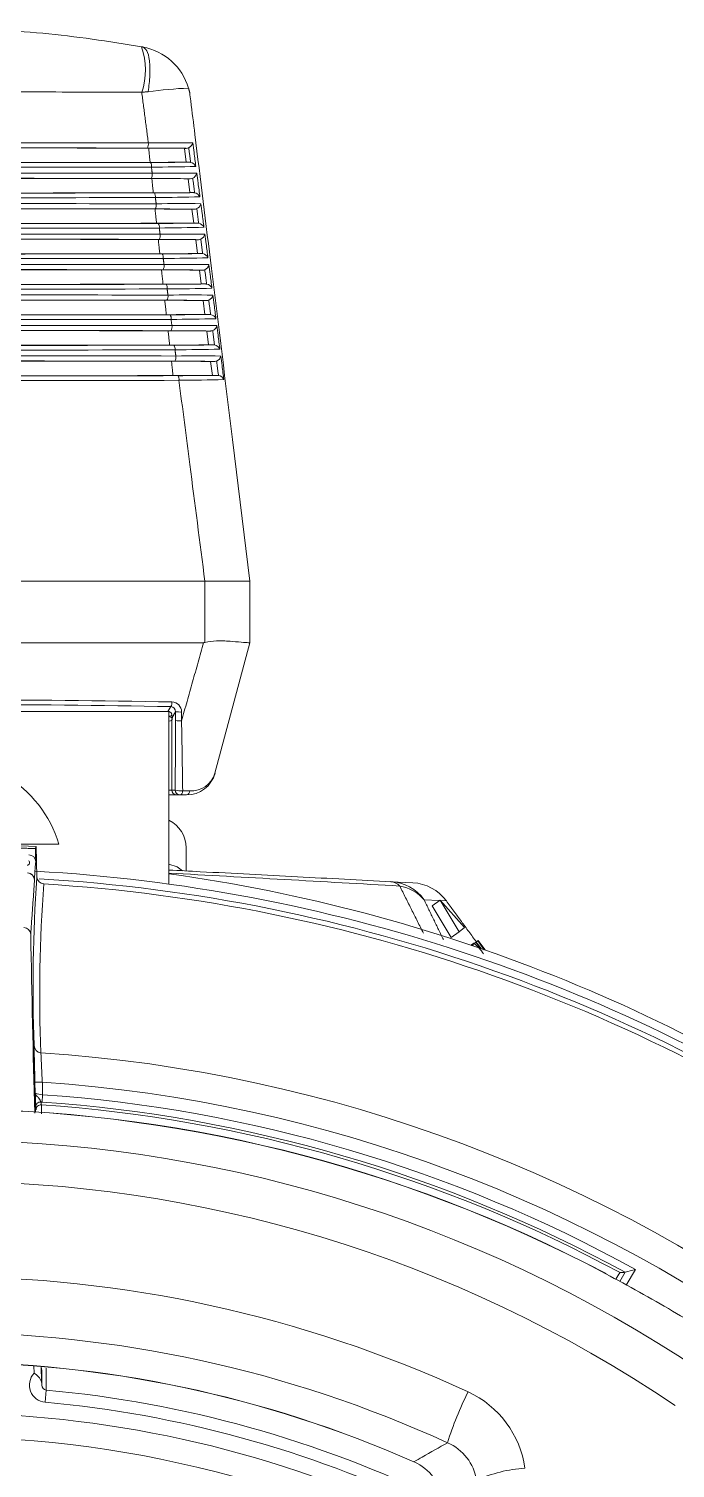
# Model space of a CAD drawing. Extents: x 8 to 113, y 2 to 87.
# Drawn here: x 107.147 to 108.464, y 38.972 to 41.903 of the extents above; entities that cross this region are included whole.
import ezdxf

# ---------------------------------------------------------------- set-up
doc = ezdxf.new("R2010")
doc.units = 0
doc.header["$MEASUREMENT"] = 0
doc.layers.add('OBJECT', color=7, linetype='CONTINUOUS')

msp = doc.modelspace()

# ---------------------------------------------------------------- linework, layer by layer
at = {"layer": 'OBJECT', "linetype": 'Continuous', "lineweight": 15}
for p, q in [((107.4677, 41.6598), (107.4644, 41.6598)), ((107.4644, 41.6598), (107.4679, 41.6316)), ((107.4679, 41.6316), (107.4743, 41.6316)), ((107.4761, 41.5978), (107.4721, 41.5978)), ((107.4721, 41.5978), (107.4755, 41.5696)), ((107.4755, 41.5696), (107.4827, 41.5696)), ((107.4845, 41.5358), (107.4797, 41.5358)), ((107.4797, 41.5358), (107.4831, 41.5076)), ((107.4831, 41.5076), (107.491, 41.5076)), ((107.4929, 41.4738), (107.4873, 41.4738)), ((107.4873, 41.4738), (107.4907, 41.4456)), ((107.4907, 41.4456), (107.4994, 41.4456)), ((107.5012, 41.4118), (107.4949, 41.4118)), ((107.4949, 41.4118), (107.4984, 41.3836)), ((107.4984, 41.3836), (107.5076, 41.3836)), ((107.5095, 41.3498), (107.5025, 41.3498)), ((107.5025, 41.3498), (107.506, 41.3216)), ((107.506, 41.3216), (107.5159, 41.3216)), ((107.5177, 41.2878), (107.5101, 41.2878)), ((107.5101, 41.2878), (107.5136, 41.2596)), ((107.5136, 41.2596), (107.5241, 41.2596)), ((107.5259, 41.2258), (107.5177, 41.2258)), ((107.5177, 41.2258), (107.5212, 41.1976)), ((107.5212, 41.1976), (107.5322, 41.1976)), ((107.5623, 41.0669), (107.5977, 40.7782)), ((107.506, 40.7782), (107.1161, 40.7782)), ((107.5061, 40.6537), (107.5061, 40.7782)), ((107.5977, 40.7782), (107.5977, 40.6532)), ((107.5977, 40.7782), (107.5977, 40.7782)), ((107.5034, 40.6532), (107.043, 40.6532)), ((107.5977, 40.6532), (107.5265, 40.3877)), ((107.5977, 40.6532), (107.5977, 40.6532)), ((106.5169, 40.5133), (107.4285, 40.5133)), ((106.5169, 40.5133), (107.4285, 40.5133)), ((107.4285, 40.5133), (107.4285, 40.5133)), ((107.4307, 40.5133), (107.4308, 40.5133)), ((107.4308, 40.5133), (107.4367, 40.5232)), ((107.4327, 40.513), (107.4327, 40.1617)), ((107.4381, 40.5078), (107.4383, 40.5082)), ((107.4463, 40.5127), (107.4393, 40.5008)), ((107.4392, 40.4965), (107.4384, 40.4952)), ((107.4384, 40.4952), (107.4384, 40.3532)), ((107.4393, 40.5008), (107.4393, 40.4984)), ((107.4327, 40.3532), (107.4384, 40.3532)), ((107.4484, 40.3432), (107.4328, 40.3432)), ((107.4384, 40.3532), (107.4455, 40.3532)), ((107.4555, 40.3432), (107.4484, 40.3432)), ((107.0754, 40.2432), (107.2087, 40.2432)), ((107.1624, 40.238), (107.164, 40.1765)), ((107.4677, 40.1885), (107.4677, 40.2357)), ((107.8849, 40.1666), (107.9292, 40.1643)), ((107.9834, 40.1282), (107.9524, 40.1298)), ((107.9688, 40.1174), (107.9849, 40.1292)), ((108.035, 40.073), (107.9849, 40.1292)), ((107.9849, 40.1292), (108.0235, 40.0646)), ((107.9977, 40.1274), (107.9859, 40.128)), ((107.9688, 40.1174), (108.0075, 40.0528)), ((108.0235, 40.0646), (108.035, 40.073)), ((108.0075, 40.0528), (108.0235, 40.0646)), ((108.0477, 40.0374), (108.0534, 40.0416)), ((108.0492, 40.0369), (108.05, 40.0375)), ((108.05, 40.0375), (108.0508, 40.0381)), ((108.0508, 40.0363), (108.05, 40.0375)), ((108.0508, 40.0381), (108.0525, 40.0358)), ((108.0547, 40.0409), (108.0577, 40.0432)), ((108.0577, 40.0432), (108.0585, 40.0437)), ((108.0668, 40.0309), (108.0577, 40.0432)), ((108.0585, 40.0437), (108.0617, 40.046)), ((108.0585, 40.0437), (108.0684, 40.0303)), ((108.0617, 40.046), (108.0624, 40.0466)), ((108.0748, 40.0281), (108.0617, 40.046)), ((108.0624, 40.0466), (108.0765, 40.0275)), ((107.1749, 39.7585), (107.1599, 39.7581)), ((107.1605, 39.7357), (107.1599, 39.7581)), ((107.1749, 39.7585), (107.1755, 39.7329)), ((107.1755, 39.7329), (107.1745, 39.7179)), ((108.3511, 39.3524), (108.362, 39.3714)), ((108.3827, 39.3772), (108.3641, 39.3451)), ((107.158, 39.1658), (107.1576, 39.1808)), ((107.1727, 39.1795), (107.1735, 39.1485)), ((107.1735, 39.1471), (107.1735, 39.1484)), ((107.1806, 39.1067), (107.1828, 39.1314))]:
    msp.add_line(p, q, dxfattribs=at)
at = {"layer": 'OBJECT', "linetype": 'Continuous', "lineweight": 15, "flags": 128}
for points in [[(107.4285, 40.5133), (107.4291, 40.5133), (107.4307, 40.5133)], [(107.4608, 40.3518), (107.4606, 40.3501), (107.4602, 40.3484), (107.4597, 40.347), (107.459, 40.3457), (107.4582, 40.3446), (107.4574, 40.3439), (107.4565, 40.3434), (107.4555, 40.3432)], [(107.0977, 40.2409), (107.115, 40.2403), (107.1624, 40.238)], [(107.4606, 40.1889), (107.4494, 40.1966), (107.4327, 40.2025)]]:
    msp.add_lwpolyline(points, dxfattribs=at)
at = {"layer": 'OBJECT', "linetype": 'Continuous', "lineweight": 15}
for centre, radius, start, end in [((107.2417, 41.8196), 0.1432, 341.3589, 19.1583), ((107.3577, 41.7481), 0.12, 16.618, 79.5863), ((107.5145, 40.8358), 0.9476, 92.532, 97.519), ((106.9727, -208.8666), 250.5379, 89.904408, 90.095592), ((106.9727, -207.1094), 248.7701, 89.904165, 90.095835), ((107.3749, 41.6683), 0.016, 330.2638, 9.3232), ((107.3886, 35.7901), 5.8703, 89.22848, 89.99845), ((107.4403, 37.8497), 3.8215, 89.3878, 90.7439), ((107.3871, 34.1689), 7.4913, 89.40817, 89.96657), ((107.4677, 41.6716), 0.0118, 269.7969, 296.3053), ((107.4666, 41.6746), 0.0149, 294.9823, 346.0614), ((106.9727, 292.1343), 250.5131, 269.90294, 270.09706), ((106.9727, 290.3893), 248.7586, 269.902698, 270.097302), ((107.384, 50.1609), 8.5297, 270.0703, 270.56379), ((107.3977, 47.0114), 5.3803, 269.9729, 270.8155), ((107.3833, 41.6237), 0.014, 351.2292, 31.693), ((107.324, 49.5279), 7.9067, 270.52925, 271.18523), ((107.4733, 41.6157), 0.016, 26.8401, 76.9204), ((106.9727, -209.1873), 250.7966, 89.902676, 90.097324), ((106.9727, -207.4437), 249.0425, 89.902434, 90.097566), ((107.3831, 41.6063), 0.0158, 329.7885, 9.4456), ((107.3974, 35.9335), 5.6649, 89.2034, 90.0061), ((107.3942, 34.3235), 7.2748, 89.38677, 89.971), ((107.4477, 37.9009), 3.7084, 89.3556, 90.7575), ((107.4762, 41.6095), 0.0116, 269.8253, 295.5834), ((107.4752, 41.6123), 0.0146, 294.253, 346.8796), ((106.9727, 290.5982), 249.0295, 269.900967, 270.099033), ((107.3912, 49.853), 8.2839, 270.06754, 270.58352), ((107.406, 46.8194), 5.2504, 269.9689, 270.8371), ((107.3915, 41.5617), 0.0138, 351.1271, 32.1828), ((107.3363, 49.1213), 7.562, 270.52095, 271.20873), ((107.4818, 41.5541), 0.0156, 26.0296, 77.746), ((106.9727, -209.5055), 251.0528, 89.900947, 90.099053), ((106.9727, 292.3288), 250.7696, 269.901208, 270.098792), ((106.9727, -207.7764), 249.3132, 89.900706, 90.099294), ((107.4032, 34.7855), 6.7508, 89.351, 89.98992), ((107.3914, 41.5443), 0.0156, 329.317, 9.5657), ((107.4061, 36.0719), 5.4645, 89.1777, 90.0143), ((107.4552, 37.9494), 3.5979, 89.3228, 90.7717), ((107.4846, 41.5474), 0.0115, 269.85, 294.8577), ((107.4837, 41.5501), 0.0143, 293.5015, 347.7202), ((106.9727, 290.586), 249.0794, 269.899151, 270.100849), ((107.3984, 49.5484), 8.0412, 270.0644, 270.60354), ((107.4143, 46.6301), 5.1231, 269.9647, 270.8587), ((107.3996, 41.4997), 0.0136, 351.0274, 32.6685), ((107.4903, 41.4924), 0.0152, 25.2186, 78.5729), ((106.9727, -209.8211), 251.3064, 89.89922, 90.10078), ((106.9727, 292.5208), 251.0236, 269.899478, 270.100522), ((106.9727, -207.8866), 249.3614, 89.898893, 90.101107), ((107.4105, 34.9219), 6.5524, 89.32841, 89.99574), ((107.3996, 41.4824), 0.0154, 328.8492, 9.6836), ((107.4149, 36.2054), 5.269, 89.1514, 90.0231), ((107.3485, 48.7268), 7.2295, 270.512, 271.23304), ((107.4626, 37.9952), 3.4901, 89.2896, 90.7865), ((107.4929, 41.4852), 0.0114, 269.8714, 294.1291), ((107.4921, 41.4878), 0.014, 292.7514, 348.5598), ((106.9727, 290.7836), 249.339, 269.897422, 270.102578), ((107.4058, 49.247), 7.8019, 270.06084, 270.62388), ((107.4225, 46.4435), 4.9985, 269.9604, 270.8806), ((107.4078, 41.4377), 0.0135, 350.9302, 33.15), ((107.4987, 41.4308), 0.0149, 24.4076, 79.4006), ((106.9727, -210.1341), 251.5575, 89.897497, 90.102503), ((106.9727, 292.7102), 251.275, 269.897752, 270.102248), ((107.4078, 41.4204), 0.0152, 328.3852, 9.7992), ((107.3605, 48.3441), 6.9088, 270.50234, 271.25821), ((107.4701, 38.0384), 3.3849, 89.2558, 90.8019), ((107.5005, 41.4255), 0.0138, 292.0028, 349.398), ((106.9727, -208.208), 249.6209, 89.897167, 90.102833), ((107.4178, 35.0541), 6.3582, 89.30548, 90.00198), ((107.4236, 36.334), 5.0785, 89.1245, 90.0327), ((107.5012, 41.4231), 0.0113, 269.8899, 293.3983), ((106.9727, -210.4447), 251.8061, 89.895776, 90.104224), ((106.9727, 292.897), 251.5239, 269.896028, 270.103972), ((106.9727, 290.9794), 249.5968, 269.895697, 270.104303), ((107.4132, 48.9491), 7.566, 270.05684, 270.6446), ((107.4308, 46.2594), 4.8764, 269.9559, 270.9026), ((107.416, 41.3756), 0.0133, 350.8355, 33.6273), ((107.416, 41.3584), 0.015, 327.9249, 9.9126), ((107.3725, 47.9728), 6.5996, 270.49193, 271.28428), ((107.4776, 38.079), 3.2823, 89.2215, 90.818), ((107.5071, 41.3691), 0.0145, 23.5971, 80.2285), ((107.5089, 41.3633), 0.0135, 291.256, 350.2345), ((106.9727, -208.5275), 249.8784, 89.895445, 90.104555), ((107.4252, 35.1822), 6.1682, 89.28217, 90.00865), ((107.4323, 36.4577), 4.8928, 89.0968, 90.0429), ((107.5095, 41.361), 0.0112, 269.9059, 292.6661), ((106.9727, -210.7527), 252.0521, 89.894058, 90.105942), ((106.9727, 293.0814), 251.7703, 269.894307, 270.105693), ((106.9727, 291.1733), 249.8527, 269.893974, 270.106026), ((107.4208, 48.6547), 7.3336, 270.0524, 270.66572), ((107.4391, 46.078), 4.757, 269.9512, 270.9247), ((107.4242, 41.3136), 0.0131, 350.7432, 34.1004), ((107.4242, 41.2964), 0.0148, 327.4683, 10.0237), ((107.3843, 47.6128), 6.3015, 270.48072, 271.31132), ((107.4851, 38.1171), 3.1822, 89.1865, 90.8347), ((107.5154, 41.3074), 0.0142, 22.7875, 81.0561), ((107.5172, 41.3011), 0.0133, 290.5112, 351.069), ((106.9727, -208.8452), 250.1341, 89.893725, 90.106275), ((107.4327, 35.3062), 5.9821, 89.25844, 90.01578), ((107.4411, 36.5765), 4.7119, 89.0685, 90.0539), ((106.9727, 293.2632), 252.0142, 269.892588, 270.107412), ((106.9727, 291.3653), 250.1068, 269.892255, 270.107745), ((107.4284, 48.3638), 7.1047, 270.04747, 270.68728), ((107.4474, 45.899), 4.64, 269.9463, 270.9471), ((107.4323, 41.2516), 0.013, 350.6532, 34.5694), ((107.3959, 47.2636), 6.0143, 270.46866, 271.33938), ((107.5236, 41.2457), 0.0139, 21.9794, 81.8829), ((106.9727, -211.0582), 252.2956, 89.892342, 90.107658), ((106.9727, -209.1611), 250.388, 89.892008, 90.107992), ((107.4378, 35.0459), 6.1805, 89.25856, 89.99911), ((107.4324, 41.2344), 0.0146, 327.0153, 10.1327), ((107.4498, 36.6906), 4.5359, 89.0393, 90.0656), ((107.4926, 38.1527), 3.0846, 89.151, 90.8521), ((107.5254, 41.2389), 0.0131, 289.8797, 351.7901), ((106.9727, 293.4425), 252.2555, 269.890872, 270.109128), ((106.9727, 291.5556), 250.3591, 269.890538, 270.109462), ((107.436, 48.0765), 6.8795, 270.04204, 270.70932), ((107.4556, 45.7225), 4.5256, 269.9413, 270.9696), ((107.4405, 41.1896), 0.0128, 350.5657, 35.0343), ((107.4075, 46.925), 5.7377, 270.45569, 271.36851), ((107.5319, 41.184), 0.0136, 21.1732, 82.7084), ((107.5535, 23.0945), 17.6838, 89.85667, 90.15329), ((106.9736, 15.2623), 25.2746, 88.94538, 89.93144), ((106.9753, 15.6493), 24.8781, 88.93724, 89.93439), ((107.4285, 40.286), 0.2273, 89.4342, 90.0007), ((107.4306, 40.5049), 0.00843, 23.2203, 88.5141), ((107.4334, 40.5107), 0.00733, 262.3717, 315.0105), ((107.4235, 40.531), 0.0153, 329.2139, 5.9958), ((107.4362, 40.513), 0.0102, 358.2539, 87.0678), ((107.4149, 40.5004), 0.0244, 1.1045, 17.8722), ((107.4382, 40.5123), 0.0203, 359.6047, 88.3707), ((107.4553, 40.5799), 0.0678, 262.3868, 272.6801), ((107.485, 40.5967), 0.1071, 240.7568, 244.8646), ((107.4326, 40.505), 0.0114, 270.5108, 300.7837), ((107.4484, 40.4953), 0.00992, 156.6523, 180.2694), ((107.4512, 40.497), 0.012, 166.9381, 182.5179), ((107.4041, 40.4982), 0.0352, 357.3441, 0.4692), ((107.4559, 40.4978), 0.0166, 156.9757, 177.7732), ((107.4553, 40.5617), 0.0678, 262.3869, 272.6803), ((84.032, 40.034), 23.4309, 0.77723, 1.12497), ((107.4686, 40.4032), 0.06, 270, 345), ((107.4784, 40.4014), 0.05, 266.065, 344.0578), ((106.9727, 40.1716), 0.2466, 16.8843, 59.1429), ((107.4484, 40.3532), 0.00999, 179.9607, 269.9607), ((107.4558, 40.381), 0.0296, 249.6956, 279.7784), ((107.4555, 40.3532), 0.00999, 179.9607, 269.9607), ((107.4669, 40.3512), 0.00813, 282.1963, 2.4272), ((107.4052, 40.2357), 0.0625, 0, 63.8961), ((107.1467, 40.2066), 0.0149, 1.4637, 87.6761), ((107.1439, 40.205), 0.005, 270, 57.4319), ((107.144, 40.1694), 0.015, 1.5131, 87.0822), ((107.144, 40.1694), 0.015, 33.3649, 87.0843), ((106.9727, 36.8182), 3.375, 56.7599, 86.8016), ((99.3979, -107.3379), 147.7406, 86.699889, 86.882481), ((106.9727, 36.8582), 3.356, 54.3132, 82.1218), ((110.3661, 39.9512), 3.2102, 176.009, 182.1134), ((107.144, 40.1694), 0.015, 1.5077, 33.3604), ((107.1587, 40.1698), 0.000217, 356.2141, 358.0979), ((107.179, 40.1769), 0.015, 181.5001, 266.4858), ((106.9727, 36.8182), 3.36, 54.3364, 86.6557), ((110.0897, 39.9398), 2.9202, 175.6367, 182.3819), ((106.9727, 36.8182), 3.35, 54.4956, 86.4858), ((107.8825, 40.1395), 0.0273, 41.9377, 84.8686), ((107.8802, 40.0777), 0.0891, 35.8145, 86.9472), ((107.8911, 40.0788), 0.0797, 39.738, 81.6076), ((107.9246, 40.0737), 0.0908, 36.3247, 87.0835), ((107.1362, 40.0586), 0.015, 1.5131, 87.1199), ((146.8906, 40.7689), 39.7457, 181.02344, 181.54752), ((108.0055, 39.9789), 0.0789, 30.9588, 52.5908), ((117.2351, 40.0368), 10.0791, 181.15922, 181.58446), ((107.173, 39.8333), 0.0149, 181.6923, 266.4323), ((113.483, 40.0811), 6.3164, 182.38337, 182.92746), ((106.9727, 36.8182), 3.0068, 19.7991, 86.1975), ((106.9727, 36.8182), 2.9472, 20.4368, 86.0663), ((113.0301, 39.8912), 5.8717, 181.51667, 181.78877), ((107.1949, 39.8763), 0.1447, 256.2469, 262.325), ((107.1713, 39.7081), 0.01, 86.0694, 181.4921), ((106.9727, 36.8182), 2.9067, 61.4467, 86.0188), ((106.9727, 36.8182), 2.9217, 61.1451, 86.0188), ((106.9722, 36.8187), 2.8855, 62.0886, 117.9114), ((106.9722, 36.8187), 2.8851, 62.0886, 117.9114), ((107.1722, 39.7024), 0.01, 86.0423, 181.4921), ((106.9727, 36.8182), 2.901, 61.6184, 86.0421), ((105.4608, 39.677), 1.7125, 0.5648, 1.1839), ((106.9722, 36.8665), 2.7739, 56.1237, 123.8763), ((106.9722, 36.8944), 2.6624, 55.9257, 124.0743), ((106.9722, 36.8075), 2.555, 65.2451, 114.7549), ((108.4524, 39.2938), 0.1266, 142.6937, 150.0359), ((110.5707, 31.5262), 8.1502, 105.57243, 105.72322), ((106.9722, 36.7797), 2.4687, 65.3948, 114.6052), ((106.9722, 36.8187), 2.3696, 66.1107, 113.8893), ((106.9722, 36.8187), 2.3693, 66.1107, 113.8893), ((107.184, 39.1418), 0.0353, 137.2452, 264.4737), ((107.1369, 39.1314), 0.0404, 25.0348, 58.4415), ((107.184, 39.1416), 0.0103, 180.3249, 263.507), ((106.9727, 36.8182), 2.3227, 64.0255, 84.81), ((108.6219, 38.832), 0.6508, 152.9786, 162.8135), ((107.958, 38.9444), 0.2017, 7.9672, 65.3569), ((106.9727, 36.8182), 2.2979, 64.5353, 84.81), ((106.9727, 36.8182), 2.2663, 65.0518, 114.9482), ((106.9727, 36.8182), 2.2174, 74.5854, 105.4146), ((107.9605, 38.9326), 0.0999, 8.7783, 66.6324), ((107.8925, 38.895), 0.0985, 6.7995, 66.4525), ((108.1746, 38.6942), 0.2786, 93.4645, 114.4556)]:
    msp.add_arc(centre, radius, start, end, dxfattribs=at)
for centre, major_axis, ratio, start_param, end_param in [((107.165, 39.5235), (-0.0084, 0.3225), 0.002524, 5.285885, 7.280024), ((110.0433, 35.0454), (4.6065, -2.6595), 0.745432, 2.319076, 2.32127)]:
    msp.add_ellipse(centre, major_axis=major_axis, ratio=ratio, start_param=start_param, end_param=end_param, dxfattribs=at)
for points, degree in [([(106.9727, 41.9032), (107.0405, 41.9017), (107.1761, 41.8986), (107.31, 41.8773), (107.377, 41.8666)], 3), ([(107.377, 41.8666), (107.3794, 41.8662)], 1), ([(107.4656, 41.8006), (107.4656, 41.8006)], 1), ([(107.3906, 41.7752), (107.3774, 41.7739)], 1), ([(107.3907, 41.6709), (107.3774, 41.7739)], 1), ([(107.4727, 41.7825), (107.475, 41.7733)], 1), ([(107.3944, 41.6312), (107.3914, 41.6602)], 1), ([(107.4769, 41.6313), (107.473, 41.6611)], 1), ([(107.3987, 41.6089), (107.3971, 41.6216)], 1), ([(107.4743, 41.6316), (107.4769, 41.6313)], 1), ([(107.4009, 41.5692), (107.3979, 41.5983)], 1), ([(107.4851, 41.5693), (107.4812, 41.599)], 1), ([(107.4827, 41.5696), (107.4851, 41.5693)], 1), ([(107.4075, 41.5072), (107.4044, 41.5363)], 1), ([(107.4067, 41.5469), (107.4051, 41.5596)], 1), ([(107.4933, 41.5074), (107.4894, 41.5369)], 1), ([(107.491, 41.5076), (107.4933, 41.5074)], 1), ([(107.4141, 41.4451), (107.411, 41.4743)], 1), ([(107.4147, 41.4849), (107.4131, 41.4975)], 1), ([(107.5014, 41.4454), (107.4976, 41.4748)], 1), ([(107.4994, 41.4456), (107.5014, 41.4454)], 1), ([(107.4227, 41.423), (107.4211, 41.4355)], 1), ([(107.4208, 41.3831), (107.4176, 41.4123)], 1), ([(107.5095, 41.3834), (107.5057, 41.4128)], 1), ([(107.4307, 41.361), (107.4291, 41.3735)], 1), ([(107.5076, 41.3836), (107.5095, 41.3834)], 1), ([(107.4275, 41.3211), (107.4243, 41.3503)], 1), ([(107.5176, 41.3215), (107.5138, 41.3507)], 1), ([(107.4387, 41.299), (107.4371, 41.3115)], 1), ([(107.5159, 41.3216), (107.5176, 41.3215)], 1), ([(107.4343, 41.2591), (107.431, 41.2883)], 1), ([(107.5256, 41.2595), (107.5218, 41.2886)], 1), ([(107.4468, 41.237), (107.4451, 41.2495)], 1), ([(107.5241, 41.2596), (107.5256, 41.2595)], 1), ([(107.4411, 41.1971), (107.4379, 41.2264)], 1), ([(107.5336, 41.1975), (107.5298, 41.2266)], 1), ([(107.5322, 41.1976), (107.5336, 41.1975)], 1), ([(107.5061, 40.7782), (107.506, 40.7782)], 1), ([(107.4584, 40.494), (107.5034, 40.6532)], 1), ([(107.5034, 40.6532), (107.5061, 40.6537)], 1), ([(107.4463, 40.4945), (107.4463, 40.5127)], 1), ([(107.4585, 40.5122), (107.4584, 40.494)], 1), ([(107.4455, 40.3532), (107.4463, 40.4945)], 1), ([(107.4686, 40.3432), (107.4555, 40.3432)], 1), ([(107.4608, 40.3518), (107.475, 40.3515)], 1), ([(107.1608, 40.2339), (107.0921, 40.2364)], 1), ([(107.1608, 40.2339), (107.1624, 40.238)], 1), ([(107.1615, 40.207), (107.1608, 40.2339)], 1), ([(107.159, 40.1698), (107.1512, 40.059)], 1), ([(107.1637, 40.1747), (107.164, 40.1765)], 1), ([(107.951, 40.0617), (107.9028, 40.1577)], 1), ([(107.9524, 40.1298), (107.9917, 40.0486)], 1), ([(107.9977, 40.1274), (108.0589, 40.044)], 1), ([(107.1745, 39.7179), (107.172, 39.7181)], 1), ([(107.1622, 39.7021), (107.1613, 39.7079)], 1), ([(108.362, 39.3714), (108.362, 39.3714)], 1), ([(107.1737, 39.1415), (107.1735, 39.176)], 1), ([(107.1826, 39.1758), (107.1828, 39.1314)], 1)]:
    msp.add_open_spline(points, degree=degree, dxfattribs=at)
for points, knots in [([(107.3794, 41.8662), (107.3824, 41.8644), (107.3885, 41.8608), (107.3936, 41.8397), (107.3947, 41.81), (107.3919, 41.7865), (107.3906, 41.7752)], [0, 0, 0, 0, 0.241561, 0.5, 0.758439, 1, 1, 1, 1]), ([(107.3774, 41.7739), (107.3109, 41.7742), (107.1768, 41.7747), (107.0411, 41.7748), (106.9727, 41.7749)], [0, 0, 0, 0, 0.496376, 1, 1, 1, 1]), ([(107.475, 41.7733), (107.4757, 41.7676), (107.4793, 41.7392), (107.494, 41.6198), (107.5225, 41.39), (107.548, 41.1829), (107.5623, 41.0669)], [0, 0, 0, 0, 0.024148, 0.120739, 0.507103, 1, 1, 1, 1]), ([(107.3914, 41.6602), (107.3137, 41.6604), (107.175, 41.6606), (107.0344, 41.6606), (106.9727, 41.6606)], [0, 0, 0, 0, 0.560761, 1, 1, 1, 1]), ([(107.4811, 41.671), (107.482, 41.6644), (107.4842, 41.6484), (107.4863, 41.6323), (107.4876, 41.6229)], [0, 0, 0, 0, 0.412316, 1, 1, 1, 1]), ([(106.9727, 41.6308), (107.0319, 41.6308), (107.1735, 41.6309), (107.3132, 41.6311), (107.3944, 41.6312)], [0, 0, 0, 0, 0.418548, 1, 1, 1, 1]), ([(107.3979, 41.5983), (107.3035, 41.5984), (107.1625, 41.5986), (107.0199, 41.5986), (106.9727, 41.5986)], [0, 0, 0, 0, 0.669469, 1, 1, 1, 1]), ([(107.4894, 41.609), (107.4903, 41.6024), (107.4925, 41.5864), (107.4946, 41.5703), (107.4958, 41.5609)], [0, 0, 0, 0, 0.412356, 1, 1, 1, 1]), ([(106.9727, 41.5688), (107.0319, 41.5688), (107.1756, 41.5688), (107.3175, 41.569), (107.4009, 41.5692)], [0, 0, 0, 0, 0.411755, 1, 1, 1, 1]), ([(107.4044, 41.5363), (107.3104, 41.5364), (107.1673, 41.5366), (107.0224, 41.5367), (106.9727, 41.5367)], [0, 0, 0, 0, 0.657056, 1, 1, 1, 1]), ([(107.4977, 41.547), (107.4986, 41.5404), (107.5007, 41.5244), (107.5028, 41.5083), (107.5041, 41.4989)], [0, 0, 0, 0, 0.412394, 1, 1, 1, 1]), ([(106.9727, 41.5068), (107.0319, 41.5068), (107.1778, 41.5068), (107.3218, 41.507), (107.4075, 41.5072)], [0, 0, 0, 0, 0.405259, 1, 1, 1, 1]), ([(107.411, 41.4743), (107.3172, 41.4744), (107.172, 41.4747), (107.0249, 41.4747), (106.9727, 41.4747)], [0, 0, 0, 0, 0.645444, 1, 1, 1, 1]), ([(107.5059, 41.485), (107.5068, 41.4784), (107.5089, 41.4624), (107.511, 41.4463), (107.5122, 41.4369)], [0, 0, 0, 0, 0.41243, 1, 1, 1, 1]), ([(106.9727, 41.4447), (107.0318, 41.4448), (107.1801, 41.4448), (107.3262, 41.445), (107.4141, 41.4451)], [0, 0, 0, 0, 0.399041, 1, 1, 1, 1]), ([(107.5141, 41.423), (107.5149, 41.4164), (107.517, 41.4004), (107.5191, 41.3843), (107.5204, 41.3749)], [0, 0, 0, 0, 0.412464, 1, 1, 1, 1]), ([(107.4176, 41.4123), (107.3241, 41.4125), (107.1767, 41.4127), (107.0273, 41.4127), (106.9727, 41.4127)], [0, 0, 0, 0, 0.634567, 1, 1, 1, 1]), ([(106.9727, 41.3827), (107.0319, 41.3827), (107.1823, 41.3828), (107.3307, 41.383), (107.4208, 41.3831)], [0, 0, 0, 0, 0.393082, 1, 1, 1, 1]), ([(107.5222, 41.361), (107.5231, 41.3544), (107.5252, 41.3384), (107.5272, 41.3223), (107.5285, 41.3129)], [0, 0, 0, 0, 0.412497, 1, 1, 1, 1]), ([(107.4243, 41.3503), (107.3309, 41.3505), (107.1814, 41.3507), (107.0297, 41.3507), (106.9727, 41.3507)], [0, 0, 0, 0, 0.624364, 1, 1, 1, 1]), ([(106.9727, 41.3207), (107.0319, 41.3207), (107.1847, 41.3207), (107.3352, 41.321), (107.4275, 41.3211)], [0, 0, 0, 0, 0.387367, 1, 1, 1, 1]), ([(107.5303, 41.299), (107.5311, 41.2924), (107.5332, 41.2764), (107.5353, 41.2603), (107.5365, 41.2509)], [0, 0, 0, 0, 0.412528, 1, 1, 1, 1]), ([(107.431, 41.2883), (107.3378, 41.2885), (107.186, 41.2887), (107.032, 41.2888), (106.9727, 41.2888)], [0, 0, 0, 0, 0.61478, 1, 1, 1, 1]), ([(107.5218, 41.2886), (107.5207, 41.2883), (107.5193, 41.2879), (107.5179, 41.2879), (107.5177, 41.2878)], [0, 0, 0, 0, 0.835977, 1, 1, 1, 1]), ([(106.9727, 41.2587), (107.0319, 41.2587), (107.187, 41.2587), (107.3398, 41.2589), (107.4343, 41.2591)], [0, 0, 0, 0, 0.38188, 1, 1, 1, 1]), ([(107.4379, 41.2264), (107.3446, 41.2265), (107.1906, 41.2268), (107.0343, 41.2268), (106.9727, 41.2268)], [0, 0, 0, 0, 0.605766, 1, 1, 1, 1]), ([(107.5298, 41.2266), (107.5287, 41.2263), (107.5274, 41.2259), (107.5261, 41.2259), (107.5259, 41.2258)], [0, 0, 0, 0, 0.843628, 1, 1, 1, 1]), ([(107.5383, 41.237), (107.5392, 41.2304), (107.5413, 41.2144), (107.5433, 41.1983), (107.5445, 41.1889)], [0, 0, 0, 0, 0.412557, 1, 1, 1, 1]), ([(106.9727, 41.1966), (107.0515, 41.1967), (107.209, 41.1967), (107.3638, 41.1969), (107.4411, 41.1971)], [0, 0, 0, 0, 0.500491, 1, 1, 1, 1]), ([(107.506, 40.7782), (107.4957, 40.8575), (107.4781, 40.994), (107.4605, 41.1304), (107.4531, 41.1875)], [0, 0, 0, 0, 0.581449, 1, 1, 1, 1]), ([(107.5977, 40.6532), (107.5975, 40.6532), (107.5967, 40.653), (107.5867, 40.6538), (107.5629, 40.6554), (107.5342, 40.6584), (107.514, 40.655), (107.5061, 40.6537)], [0, 0, 0, 0, 0.097508, 0.351331, 0.599304, 0.843154, 1, 1, 1, 1]), ([(107.1615, 40.207), (107.161, 40.2033), (107.1601, 40.1957), (107.1593, 40.1784), (107.159, 40.1698)], [0, 0, 0, 0, 0.499772, 1, 1, 1, 1]), ([(107.4327, 40.1903), (107.454, 40.1892), (107.5434, 40.1845), (107.6975, 40.1764), (107.8221, 40.1699), (107.8849, 40.1666)], [0, 0, 0, 0, 0.134606, 0.563705, 1, 1, 1, 1]), ([(108.0542, 40.0385), (108.0539, 40.039), (108.053, 40.041), (108.0532, 40.0413), (108.0534, 40.0416)], [0, 0, 0, 0, 0.269937, 1, 1, 1, 1]), ([(107.1605, 39.7357), (107.1605, 39.7357), (107.1605, 39.7353), (107.1607, 39.7344), (107.1615, 39.7328), (107.1636, 39.7302), (107.1674, 39.7264), (107.1703, 39.7219), (107.1715, 39.7188), (107.1718, 39.7183), (107.172, 39.7181)], [0, 0, 0, 0, 0.004413, 0.083135, 0.160541, 0.3038, 0.531135, 0.71122, 0.859073, 1, 1, 1, 1]), ([(107.172, 39.7181), (107.172, 39.718), (107.1721, 39.7174), (107.1724, 39.7155), (107.1727, 39.7137), (107.1729, 39.7123)], [0, 0, 0, 0, 0.061261, 0.306306, 1, 1, 1, 1]), ([(108.5888, 39.2116), (108.5457, 39.239), (108.4591, 39.2939), (108.3683, 39.3434), (108.3227, 39.3682)], [0, 0, 0, 0, 0.497922, 1, 1, 1, 1]), ([(107.1735, 39.1485), (107.1735, 39.1473), (107.1736, 39.1449), (107.1737, 39.1427), (107.1737, 39.1416), (107.1737, 39.1415)], [0, 0, 0, 0, 0.491129, 0.983669, 1, 1, 1, 1]), ([(107.9318, 38.9853), (107.9374, 38.9886), (107.9602, 39.0017), (107.983, 39.0146), (108.0001, 39.0243)], [0, 0, 0, 0, 0.247158, 1, 1, 1, 1])]:
    msp.add_open_spline(points, degree=3, knots=knots, dxfattribs=at)

doc.saveas('drawing.dxf')
